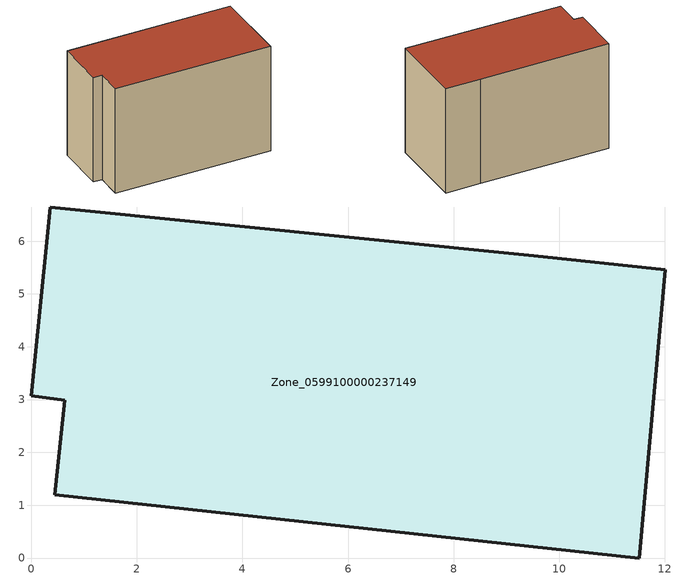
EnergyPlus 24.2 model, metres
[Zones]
Zone_0599100000237149
 floor ground (C_G): 0.36,6.65 9.52,5.73 12.01,5.46 11.52,0 0.45,1.2 0.64,2.99 0,3.07 z2.72
 wall outside (C_F): 9.52,5.73 0.36,6.65 0,3.07 0.64,2.99 0.45,1.2 11.52,0 12.01,5.46 9.52,5.73 z2.72:10.6
 roof outside (C_R): 12.01,5.46 9.52,5.73 0.36,6.65 0,3.07 0.64,2.99 0.45,1.2 11.52,0 z10.6
[BUILDING]
Pand.0599100000237149: North Axis=0; Terrain=City; Loads Convergence Tolerance Value=0.04; Temperature Convergence Tolerance Value=0.4; Solar Distribution=FullExterior; Maximum Number of Warmup Days=25; Minimum Number of Warmup Days=1
[Site:Location]
Rotterdam.The.Hague.AP_ZH_NLD Design_Conditions: Latitude=51.96; Longitude=4.45; Time Zone=1; Elevation=-4.5
[SITE:GROUNDTEMPERATURE:BUILDINGSURFACE]
18, 18, 18, 18, 18, 18, 18, 18, 18, 18, 18, 18
[MATERIAL] Thermal Absorptance=0.9; Solar Absorptance=0.7; Visible Absorptance=0.7
Name | Roughness | Thickness | Conductivity | Density | Specific Heat
G.TI.1946 | MediumSmooth | 0.15 | 1 | 540 | 1210
F.TI.1946 | Rough | 0.3 | 0.857143 | 1920 | 840
R.TI.1946 | MediumRough | 0.2 | 0.1 | 1500 | 1000
[CONSTRUCTION]
C_G: G.TI.1946
C_F: F.TI.1946
C_R: R.TI.1946
[ZONE]
Zone_0599100000237149: Type=1; Multiplier=1; Ceiling Height=Autocalculate; Volume=Autocalculate; Floor Area=autocalculate; Part of Total Floor Area=Yes
[ZONEINFILTRATION:DESIGNFLOWRATE]
Infil_Zone_0599100000237149: Zone or ZoneList or Space or SpaceList=Zone_0599100000237149; Schedule=AlwaysOn; Design Flow Rate Calculation Method=Flow/Area; Flow Rate per Floor Area=0.003; Constant Term Coefficient=1; Temperature Term Coefficient=0; Velocity Term Coefficient=0; Velocity Squared Term Coefficient=0
[HVACTEMPLATE:ZONE:IDEALLOADSAIRSYSTEM]
Zone_0599100000237149: Maximum Heating Supply Air Temperature=50; Minimum Cooling Supply Air Temperature=13; Maximum Heating Supply Air Humidity Ratio=0.0156; Minimum Cooling Supply Air Humidity Ratio=0.0077; Heating Limit=NoLimit; Cooling Limit=NoLimit; Dehumidification Control Type=ConstantSensibleHeatRatio; Cooling Sensible Heat Ratio=0.7; Dehumidification Setpoint=60; Humidification Control Type=None; Humidification Setpoint=30; Outdoor Air Method=None; Outdoor Air Flow Rate per Person=0.00944; Outdoor Air Flow Rate per Zone Floor Area=0; Outdoor Air Flow Rate per Zone=0; Demand Controlled Ventilation Type=None; Outdoor Air Economizer Type=NoEconomizer; Heat Recovery Type=None; Sensible Heat Recovery Effectiveness=0.7; Latent Heat Recovery Effectiveness=0.65
[ZONECONTROL:THERMOSTAT]
ThermostatControl_Zone_0599100000237149: Zone or ZoneList=Zone_0599100000237149; Control Type Schedule=DualSetpointControlType; Control 1=Thermostat_Zone_0599100000237149; Temperature Difference Between Cutout And Setpoint=0
[THERMOSTATSETPOINT:DUALSETPOINT]
Thermostat_Zone_0599100000237149: Heating Setpoint Temperature Schedule=HeatingSetpoint_Zone_0599100000237149; Cooling Setpoint Temperature Schedule=CoolingSetpoint_Zone_0599100000237149
[SCHEDULE:COMPACT]
HeatingSetpoint_Zone_0599100000237149: Through: 12/31, For: AllDays, Until: 24:00, 21
CoolingSetpoint_Zone_0599100000237149: Through: 12/31, For: AllDays, Until: 24:00, 24
DualSetpointControlType: Through: 12/31, For: AllDays, Until: 24:00, 4
AlwaysOn: Through: 12/31, For: AllDays, Until: 24:00, 1
